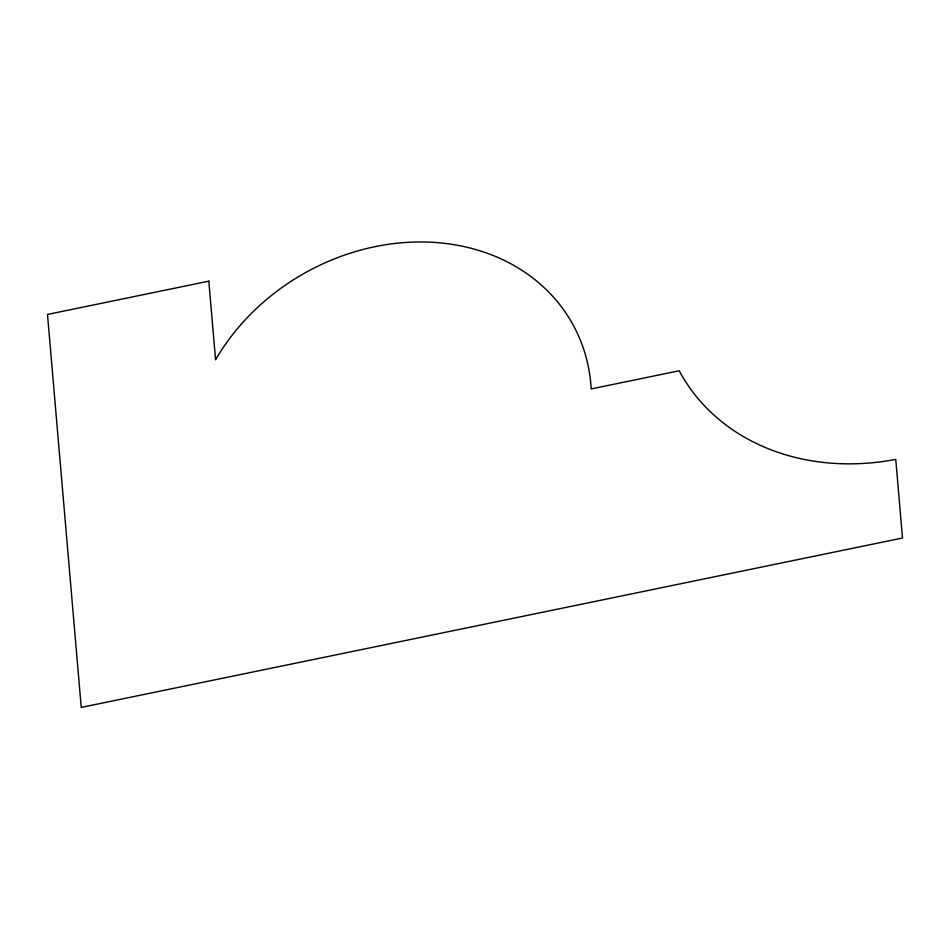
<?xml version="1.0" encoding="UTF-8"?>
<svg xmlns="http://www.w3.org/2000/svg" width="950" height="950" viewBox="0 0 950 950"><rect width="100%" height="100%" fill="white"/><g stroke="black" fill="none" stroke-linecap="round" stroke-linejoin="round"><path stroke-width="1.43" d="M208.822 281.164L47.5 314.438L81.237 707.406L902.5 538.009L895.755 459.408A231.836 194.429 -29.5 0 1 679.191 370.773L591.197 388.93A208.786 175.109 -29.5 0 0 436.81 242.594A208.786 175.109 -29.5 0 0 215.567 359.765L208.822 281.164"/></g></svg>
